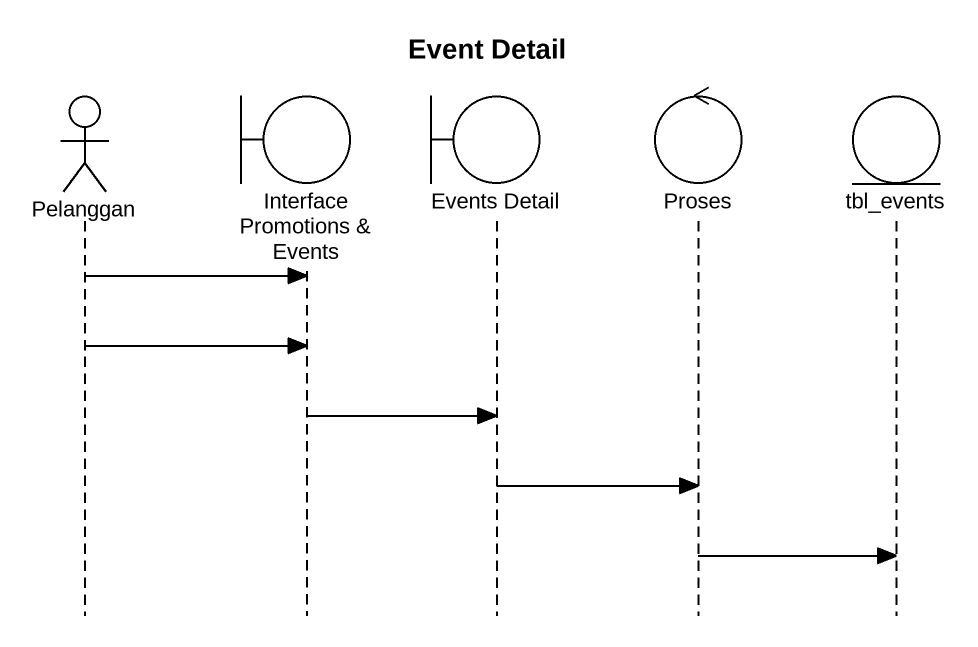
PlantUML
@startuml
title Event Detail
hide footbox
actor Pelanggan
boundary "Interface Promotions & Events" as Interface_Promotions_Events
boundary "Events Detail" as Events_Detail
control Proses
entity tbl_events

Pelanggan -> Interface_Promotions_Events
Pelanggan -> Interface_Promotions_Events
Interface_Promotions_Events -> Events_Detail
Events_Detail -> Proses
Proses -> tbl_events
@enduml
